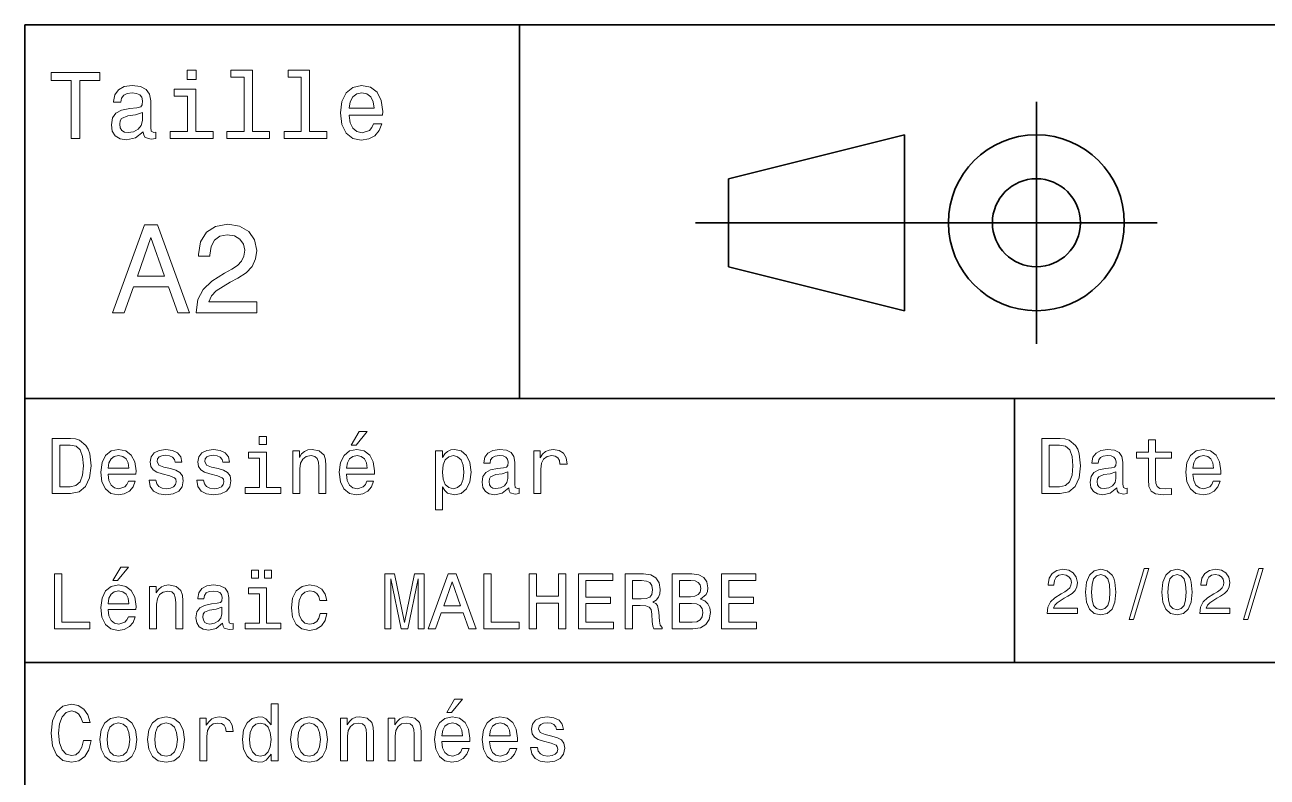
# Model space of a CAD drawing. Extents: x -858 to 594, y 0 to 420.
# Drawn here: x 394 to 450.5, y 35.8 to 70 of the extents above; entities that cross this region are included whole.
import ezdxf

# ---------------------------------------------------------------- set-up
doc = ezdxf.new("R2010")
doc.units = 0

msp = doc.modelspace()

# ---------------------------------------------------------------- linework, layer by layer
at = {"color": 7, "lineweight": 35}
for p, q in [((394, 10), (394, 70)), ((394, 70), (584, 70)), ((424.5, 61), (445.5, 61)), ((394, 53), (459, 53)), ((394, 41), (459, 41))]:
    msp.add_line(p, q, dxfattribs=at)
at = {"color": 7, "lineweight": 35, "ltscale": 0.425}
msp.add_line((416.5, 53), (416.5, 70), dxfattribs=at)
at = {"color": 7, "lineweight": 35, "ltscale": 0.275}
msp.add_line((440, 55.5), (440, 66.5), dxfattribs=at)
at = {"color": 7, "lineweight": 35, "ltscale": 0.206155}
for p, q in [((426, 63), (434, 65)), ((434, 57), (426, 59))]:
    msp.add_line(p, q, dxfattribs=at)
at = {"color": 7, "lineweight": 35, "ltscale": 0.2}
msp.add_line((434, 65), (434, 57), dxfattribs=at)
at = {"color": 7, "lineweight": 35, "ltscale": 0.1}
msp.add_line((426, 59), (426, 63), dxfattribs=at)
at = {"color": 7, "lineweight": 35, "ltscale": 0.3}
msp.add_line((439, 41), (439, 53), dxfattribs=at)
at = {"color": 7, "lineweight": 13}
for points in [[(396.102295, 64.837173), (396.5, 64.837173), (396.5, 67.47406), (397.407776, 67.47406), (397.407776, 67.837173), (395.190216, 67.837173), (395.190216, 67.47406), (396.102295, 67.47406)], [(401.786743, 67.940918), (401.384735, 67.940918), (401.384735, 67.508644), (401.786743, 67.508644)], [(403.969727, 67.621033), (403.969727, 65.157059), (403.187317, 65.157059), (403.187317, 64.837173), (405.128235, 64.837173), (405.128235, 65.157059), (404.350159, 65.157059), (404.350159, 67.940918), (403.373199, 67.940918), (403.373199, 67.621033)], [(406.572052, 67.621033), (406.572052, 65.157059), (405.789612, 65.157059), (405.789612, 64.837173), (407.73056, 64.837173), (407.73056, 65.157059), (406.952454, 65.157059), (406.952454, 67.940918), (405.975494, 67.940918), (405.975494, 67.621033)], [(399.387604, 65.139771), (399.387604, 65.126801), (399.40921, 64.979828), (399.47406, 64.876076), (399.746399, 64.793945), (399.958221, 64.828529), (399.958221, 65.122475), (399.867432, 65.109505), (399.746399, 65.165703), (399.724792, 65.338615), (399.724792, 66.540344), (399.672913, 66.84726), (399.521606, 67.0634), (399.257935, 67.193085), (398.886169, 67.240631), (398.523041, 67.188759), (398.255035, 67.041786), (398.086456, 66.812675), (398.030273, 66.510086), (398.030273, 66.484146), (398.371765, 66.484146), (398.402008, 66.665703), (398.497131, 66.795387), (398.65274, 66.873199), (398.873199, 66.903458), (399.085022, 66.881844), (399.236298, 66.817001), (399.327087, 66.704605), (399.357361, 66.548988), (399.340057, 66.367432), (399.270905, 66.276657), (399.097992, 66.233429), (398.773773, 66.198845), (398.402008, 66.121033), (398.138336, 65.982704), (397.982697, 65.766571), (397.93515, 65.446686), (397.978394, 65.161385), (398.112396, 64.949562), (398.328522, 64.815559), (398.626801, 64.768013), (399.028809, 64.858788)], [(408.750732, 65.887604), (410.272339, 65.887604), (410.276672, 66.064842), (410.207489, 66.561958), (410.017303, 66.933716), (409.714691, 67.158501), (409.312683, 67.240631), (408.919312, 67.154175), (408.61673, 66.912102), (408.42218, 66.51873), (408.353027, 66), (408.417877, 65.4683), (408.612396, 65.079247), (408.910675, 64.837173), (409.299713, 64.755043), (409.636902, 64.811234), (409.913544, 64.958214), (410.11673, 65.191643), (410.233429, 65.502876), (409.857361, 65.502876), (409.779541, 65.329971), (409.667145, 65.200287), (409.34726, 65.096542), (409.100861, 65.144089), (408.914978, 65.295387), (408.793945, 65.541786), (408.750732, 65.874634)], [(401.773773, 65.157059), (401.773773, 67.080688), (400.796844, 67.080688), (400.796844, 66.756485), (401.393372, 66.756485), (401.393372, 65.157059), (400.615265, 65.157059), (400.615265, 64.837173), (402.560516, 64.837173), (402.560516, 65.157059)], [(408.750732, 66.207489), (408.798279, 66.50576), (408.914978, 66.726219), (409.092224, 66.860229), (409.325653, 66.907776), (409.554749, 66.860229), (409.731995, 66.726219), (409.840057, 66.50576), (409.878967, 66.207489)], [(399.344391, 65.649857), (399.292511, 65.425072), (399.154175, 65.252159), (398.946686, 65.139771), (398.69165, 65.100861), (398.527374, 65.122475), (398.410675, 65.191643), (398.337189, 65.312675), (398.315552, 65.481262), (398.332855, 65.632561), (398.402008, 65.740631), (398.67868, 65.861671), (399.028809, 65.913544), (399.344391, 66.017288)], [(397.982697, 56.9049), (398.51297, 56.9049), (398.933716, 58.080692), (400.530273, 58.080692), (400.951019, 56.9049), (401.492798, 56.9049), (400.028809, 60.910664), (399.440918, 60.910664)], [(401.798279, 56.9049), (404.547546, 56.9049), (404.547546, 57.400578), (402.374634, 57.400578), (402.495667, 57.671471), (402.703156, 57.896255), (403.342926, 58.305477), (403.682983, 58.478386), (404.063416, 58.726227), (404.33429, 59.014408), (404.489899, 59.354465), (404.547546, 59.740635), (404.449554, 60.224785), (404.17868, 60.605186), (403.763702, 60.847263), (403.227661, 60.933716), (402.674347, 60.835735), (402.253601, 60.564842), (401.982697, 60.132565), (401.890503, 59.561958), (401.890503, 59.48127), (402.414978, 59.48127), (402.414978, 59.527378), (402.466858, 59.919308), (402.622467, 60.207493), (402.870331, 60.39193), (403.198853, 60.45533), (403.533142, 60.397694), (403.780975, 60.253601), (403.942352, 60.02882), (404, 59.746399), (403.959656, 59.48127), (403.850159, 59.256485), (403.66571, 59.06052), (403.412109, 58.887608), (403.072052, 58.703171), (402.507202, 58.345821), (402.109497, 57.96542), (401.873199, 57.504322), (401.798279, 56.922192)], [(399.118164, 58.570606), (399.734863, 60.334293), (400.351593, 58.570606)], [(408.84726, 50.88797), (409.059784, 50.88797), (409.560516, 51.500362), (409.207489, 51.500362)], [(396.080688, 51.190563), (395.248566, 51.190563), (395.248566, 48.690563), (396.080688, 48.690563), (396.473328, 48.769814), (396.765137, 49.011169), (396.945251, 49.40382), (397.010101, 49.940563), (396.952454, 50.488113), (396.880402, 50.70425), (396.779541, 50.877163), (396.487762, 51.111313), (396.296844, 51.168949)], [(396.055481, 50.891571), (396.329254, 50.837536), (396.516571, 50.671829), (396.628235, 50.376442), (396.664276, 49.940563), (396.624634, 49.519093), (396.51297, 49.223705), (396.322052, 49.047192), (396.055481, 48.989555), (395.583588, 48.989555), (395.583588, 50.891571)], [(404.992798, 51.27702), (404.657776, 51.27702), (404.657776, 50.916786), (404.992798, 50.916786)], [(441.080688, 51.190563), (440.248566, 51.190563), (440.248566, 48.690563), (441.080688, 48.690563), (441.473328, 48.769814), (441.765137, 49.011169), (441.945251, 49.40382), (442.010101, 49.940563), (441.952454, 50.488113), (441.880402, 50.70425), (441.779541, 50.877163), (441.487762, 51.111313), (441.296844, 51.168949)], [(441.055481, 50.891571), (441.329254, 50.837536), (441.516571, 50.671829), (441.628235, 50.376442), (441.664276, 49.940563), (441.624634, 49.519093), (441.51297, 49.223705), (441.322052, 49.047192), (441.055481, 48.989555), (440.583588, 48.989555), (440.583588, 50.891571)], [(445.100861, 50.289986), (445.100861, 49.320965), (445.122467, 49.007565), (445.223328, 48.791428), (445.425079, 48.665348), (445.767303, 48.62212), (446.141937, 48.640129), (446.141937, 48.913906), (445.868164, 48.892292), (445.619598, 48.921112), (445.486298, 49.011169), (445.42868, 49.162464), (445.417877, 49.375), (445.417877, 50.289986), (446.141937, 50.289986), (446.141937, 50.560158), (445.417877, 50.560158), (445.417877, 51.125721), (445.100861, 51.125721), (445.100861, 50.560158), (444.553314, 50.560158), (444.553314, 50.289986)], [(397.784576, 49.565922), (399.052582, 49.565922), (399.056183, 49.713619), (398.998566, 50.127884), (398.840057, 50.437683), (398.587891, 50.625), (398.252869, 50.693443), (397.925079, 50.621399), (397.672913, 50.41967), (397.510803, 50.091862), (397.453156, 49.659584), (397.507202, 49.216499), (397.669312, 48.892292), (397.917877, 48.690563), (398.242065, 48.62212), (398.523041, 48.668949), (398.753601, 48.791428), (398.922913, 48.98595), (399.020172, 49.245319), (398.706787, 49.245319), (398.641937, 49.101227), (398.548279, 48.993156), (398.281708, 48.9067), (398.076355, 48.946327), (397.921478, 49.072407), (397.820618, 49.27774), (397.784576, 49.555115)], [(397.784576, 49.832493), (397.824219, 50.081055), (397.921478, 50.264771), (398.069153, 50.376442), (398.263702, 50.416069), (398.45462, 50.376442), (398.602295, 50.264771), (398.692352, 50.081055), (398.724792, 49.832493)], [(400.623199, 49.818085), (400.317017, 49.890129), (400.090057, 49.972984), (400.014404, 50.142292), (400.036011, 50.261169), (400.111664, 50.347622), (400.234161, 50.401657), (400.410675, 50.423271), (400.579956, 50.401657), (400.713257, 50.336815), (400.799713, 50.239555), (400.835724, 50.109871), (401.145538, 50.109871), (401.145538, 50.117077), (401.091492, 50.351227), (400.943817, 50.534943), (400.713257, 50.650219), (400.410675, 50.693443), (400.104462, 50.650219), (399.881134, 50.531342), (399.740631, 50.354828), (399.697418, 50.131485), (399.729828, 49.915348), (399.830688, 49.76405), (399.996399, 49.655983), (400.237762, 49.580334), (400.59079, 49.493877), (400.806915, 49.40382), (400.864563, 49.331772), (400.886169, 49.223705), (400.85376, 49.09042), (400.767303, 48.989555), (400.626801, 48.924713), (400.439484, 48.903099), (400.241364, 48.924713), (400.09726, 49.000362), (400, 49.122841), (399.960388, 49.292149), (399.654175, 49.292149), (399.70462, 49.003963), (399.852295, 48.795029), (400.086456, 48.668949), (400.410675, 48.62212), (400.749268, 48.668949), (400.997833, 48.795029), (401.149139, 48.996758), (401.203156, 49.259727), (401.163544, 49.486671), (401.05188, 49.641571), (400.868164, 49.742435)], [(402.791779, 49.818085), (402.485596, 49.890129), (402.258636, 49.972984), (402.182983, 50.142292), (402.20462, 50.261169), (402.280273, 50.347622), (402.40274, 50.401657), (402.579254, 50.423271), (402.748566, 50.401657), (402.881836, 50.336815), (402.968292, 50.239555), (403.004333, 50.109871), (403.314117, 50.109871), (403.314117, 50.117077), (403.260101, 50.351227), (403.112396, 50.534943), (402.881836, 50.650219), (402.579254, 50.693443), (402.273041, 50.650219), (402.049713, 50.531342), (401.90921, 50.354828), (401.865997, 50.131485), (401.898407, 49.915348), (401.999268, 49.76405), (402.164978, 49.655983), (402.406342, 49.580334), (402.759369, 49.493877), (402.975494, 49.40382), (403.033142, 49.331772), (403.054749, 49.223705), (403.022339, 49.09042), (402.935883, 48.989555), (402.79538, 48.924713), (402.608063, 48.903099), (402.409943, 48.924713), (402.265839, 49.000362), (402.168579, 49.122841), (402.128967, 49.292149), (401.822754, 49.292149), (401.873199, 49.003963), (402.020905, 48.795029), (402.255035, 48.668949), (402.579254, 48.62212), (402.917877, 48.668949), (403.166412, 48.795029), (403.317719, 48.996758), (403.371765, 49.259727), (403.332123, 49.486671), (403.220459, 49.641571), (403.036743, 49.742435)], [(404.981995, 48.957134), (404.981995, 50.560158), (404.167877, 50.560158), (404.167877, 50.289986), (404.664978, 50.289986), (404.664978, 48.957134), (404.016571, 48.957134), (404.016571, 48.690563), (405.637604, 48.690563), (405.637604, 48.957134)], [(406.181549, 48.690563), (406.498566, 48.690563), (406.498566, 49.807278), (406.530975, 50.063042), (406.635437, 50.250362), (406.797546, 50.365635), (407.013702, 50.408863), (407.186584, 50.372841), (407.294678, 50.275578), (407.348694, 50.113472), (407.366699, 49.897335), (407.366699, 48.690563), (407.683716, 48.690563), (407.683716, 49.962177), (407.669312, 50.217941), (407.604462, 50.430477), (407.391937, 50.625), (407.060516, 50.693443), (406.876801, 50.668228), (406.721893, 50.599785), (406.588623, 50.484512), (406.484161, 50.329613), (406.484161, 50.625), (406.181549, 50.625)], [(408.627533, 49.565922), (409.895538, 49.565922), (409.899139, 49.713619), (409.841492, 50.127884), (409.682983, 50.437683), (409.430847, 50.625), (409.095825, 50.693443), (408.768005, 50.621399), (408.515839, 50.41967), (408.35376, 50.091862), (408.296112, 49.659584), (408.350159, 49.216499), (408.512238, 48.892292), (408.760803, 48.690563), (409.085022, 48.62212), (409.365997, 48.668949), (409.596527, 48.791428), (409.765839, 48.98595), (409.863098, 49.245319), (409.549713, 49.245319), (409.484863, 49.101227), (409.391205, 48.993156), (409.124634, 48.9067), (408.919312, 48.946327), (408.764404, 49.072407), (408.663544, 49.27774), (408.627533, 49.555115)], [(408.627533, 49.832493), (408.667145, 50.081055), (408.764404, 50.264771), (408.912109, 50.376442), (409.106628, 50.416069), (409.297546, 50.376442), (409.445251, 50.264771), (409.535309, 50.081055), (409.567719, 49.832493)], [(412.986298, 50.326012), (412.986298, 50.625), (412.669312, 50.625), (412.669312, 47.941284), (412.986298, 47.941284), (412.986298, 48.98595), (413.097992, 48.816643), (413.22406, 48.704971), (413.541077, 48.62212), (413.843658, 48.690563), (414.081421, 48.895893), (414.236298, 49.2201), (414.293945, 49.659584), (414.236298, 50.095463), (414.081421, 50.41967), (413.843658, 50.621399), (413.541077, 50.693443), (413.368164, 50.671829), (413.220459, 50.603386), (413.094391, 50.488113)], [(413.48703, 48.9067), (413.274506, 48.953533), (413.119598, 49.097622), (413.022339, 49.331772), (412.989929, 49.659584), (413.022339, 49.983791), (413.119598, 50.217941), (413.274506, 50.358429), (413.48703, 50.408863), (413.681549, 50.358429), (413.836456, 50.21434), (413.933716, 49.98019), (413.969727, 49.659584), (413.933716, 49.335377), (413.836456, 49.097622), (413.681549, 48.953533)], [(416.005035, 48.942726), (416.005035, 48.931919), (416.023071, 48.809441), (416.077087, 48.722984), (416.304047, 48.654541), (416.48056, 48.683357), (416.48056, 48.928314), (416.404907, 48.917507), (416.304047, 48.96434), (416.286011, 49.108429), (416.286011, 50.109871), (416.242798, 50.365635), (416.11673, 50.54575), (415.896973, 50.65382), (415.587189, 50.693443), (415.284576, 50.650219), (415.061249, 50.52774), (414.920746, 50.336815), (414.873932, 50.084656), (414.873932, 50.063042), (415.158508, 50.063042), (415.183716, 50.21434), (415.26297, 50.322407), (415.392639, 50.387249), (415.576355, 50.412464), (415.752869, 50.394455), (415.878967, 50.34042), (415.95462, 50.246758), (415.979828, 50.117077), (415.965424, 49.965778), (415.907776, 49.890129), (415.763702, 49.854107), (415.49353, 49.825291), (415.183716, 49.760448), (414.963989, 49.645176), (414.83429, 49.465057), (414.794678, 49.19849), (414.830688, 48.960735), (414.942352, 48.784222), (415.122467, 48.67255), (415.371033, 48.632927), (415.706055, 48.708576)], [(417.143372, 48.690563), (417.460388, 48.690563), (417.460388, 49.796471), (417.492798, 50.063042), (417.590057, 50.253963), (417.748566, 50.369236), (417.96109, 50.408863), (418.119598, 50.383648), (418.238464, 50.3116), (418.310516, 50.189121), (418.335724, 50.023415), (418.656342, 50.023415), (418.613098, 50.315205), (418.494232, 50.524136), (418.296112, 50.650219), (418.02594, 50.693443), (417.842224, 50.664627), (417.683716, 50.592579), (417.543243, 50.4701), (417.431549, 50.304398), (417.431549, 50.625), (417.143372, 50.625)], [(443.656342, 48.942726), (443.656342, 48.931919), (443.674347, 48.809441), (443.728394, 48.722984), (443.955322, 48.654541), (444.131836, 48.683357), (444.131836, 48.928314), (444.056183, 48.917507), (443.955322, 48.96434), (443.937317, 49.108429), (443.937317, 50.109871), (443.894104, 50.365635), (443.768005, 50.54575), (443.548279, 50.65382), (443.238464, 50.693443), (442.935883, 50.650219), (442.712524, 50.52774), (442.572052, 50.336815), (442.525208, 50.084656), (442.525208, 50.063042), (442.809784, 50.063042), (442.835022, 50.21434), (442.914276, 50.322407), (443.043945, 50.387249), (443.227661, 50.412464), (443.404175, 50.394455), (443.530273, 50.34042), (443.605896, 50.246758), (443.631134, 50.117077), (443.61673, 49.965778), (443.559082, 49.890129), (443.414978, 49.854107), (443.144806, 49.825291), (442.835022, 49.760448), (442.615265, 49.645176), (442.485596, 49.465057), (442.445953, 49.19849), (442.481995, 48.960735), (442.593658, 48.784222), (442.773773, 48.67255), (443.022339, 48.632927), (443.357361, 48.708576)], [(447.121765, 49.565922), (448.389771, 49.565922), (448.393372, 49.713619), (448.335724, 50.127884), (448.177246, 50.437683), (447.925079, 50.625), (447.590057, 50.693443), (447.262238, 50.621399), (447.010101, 50.41967), (446.847992, 50.091862), (446.790344, 49.659584), (446.844391, 49.216499), (447.00647, 48.892292), (447.255035, 48.690563), (447.579254, 48.62212), (447.860229, 48.668949), (448.09079, 48.791428), (448.260101, 48.98595), (448.357361, 49.245319), (448.043945, 49.245319), (447.979095, 49.101227), (447.885437, 48.993156), (447.618866, 48.9067), (447.413544, 48.946327), (447.258636, 49.072407), (447.157776, 49.27774), (447.121765, 49.555115)], [(447.121765, 49.832493), (447.161377, 50.081055), (447.258636, 50.264771), (447.406342, 50.376442), (447.600861, 50.416069), (447.791779, 50.376442), (447.939484, 50.264771), (448.029541, 50.081055), (448.061951, 49.832493)], [(415.969025, 49.367798), (415.925781, 49.180477), (415.810516, 49.036385), (415.637604, 48.942726), (415.425079, 48.910305), (415.288177, 48.928314), (415.190918, 48.98595), (415.1297, 49.086815), (415.111664, 49.227306), (415.126068, 49.353386), (415.183716, 49.443443), (415.414276, 49.544312), (415.706055, 49.587536), (415.969025, 49.673992)], [(443.620331, 49.367798), (443.577087, 49.180477), (443.461823, 49.036385), (443.28891, 48.942726), (443.076355, 48.910305), (442.939484, 48.928314), (442.842224, 48.98595), (442.780975, 49.086815), (442.76297, 49.227306), (442.777374, 49.353386), (442.835022, 49.443443), (443.065552, 49.544312), (443.357361, 49.587536), (443.620331, 49.673992)], [(398.004333, 44.728386), (398.216858, 44.728386), (398.71759, 45.340778), (398.364563, 45.340778)], [(404.311951, 44.82925), (404.632568, 44.82925), (404.632568, 45.200287), (404.311951, 45.200287)], [(404.891937, 44.82925), (405.212524, 44.82925), (405.212524, 45.200287), (404.891937, 45.200287)], [(440.489929, 43.224785), (441.864563, 43.224785), (441.864563, 43.472622), (440.778107, 43.472622), (440.838623, 43.60807), (440.942383, 43.720463), (441.262238, 43.925072), (441.432281, 44.011528), (441.622498, 44.135448), (441.757935, 44.279541), (441.835754, 44.44957), (441.864563, 44.642651), (441.815552, 44.884727), (441.680115, 45.074928), (441.472626, 45.195965), (441.20462, 45.239193), (440.927948, 45.190201), (440.71759, 45.054756), (440.582123, 44.838619), (440.536041, 44.553314), (440.536041, 44.51297), (440.798279, 44.51297), (440.798279, 44.536022), (440.824219, 44.731991), (440.902008, 44.876083), (441.02594, 44.9683), (441.190216, 45), (441.357361, 44.971184), (441.481262, 44.899136), (441.561951, 44.786743), (441.59079, 44.645535), (441.570618, 44.51297), (441.515869, 44.400578), (441.423645, 44.302593), (441.296844, 44.216141), (441.126801, 44.12392), (440.844391, 43.945248), (440.645538, 43.755043), (440.527374, 43.524498), (440.489929, 43.233429)], [(442.233429, 44.201729), (442.276672, 43.749279), (442.412109, 43.426514), (442.628235, 43.230549), (442.927948, 43.167149), (443.224792, 43.230549), (443.440918, 43.426514), (443.573486, 43.749279), (443.619598, 44.201729), (443.573486, 44.651299), (443.518738, 44.829971), (443.440918, 44.976948), (443.224792, 45.172913), (442.927948, 45.239193), (442.628235, 45.172913), (442.412109, 44.974064), (442.276672, 44.651299)], [(444.213257, 42.956772), (444.412109, 42.956772), (445.109528, 45.279541), (444.907776, 45.279541)], [(445.703186, 44.201729), (445.746399, 43.749279), (445.881836, 43.426514), (446.097992, 43.230549), (446.397705, 43.167149), (446.694519, 43.230549), (446.910675, 43.426514), (447.043243, 43.749279), (447.089355, 44.201729), (447.043243, 44.651299), (446.988464, 44.829971), (446.910675, 44.976948), (446.694519, 45.172913), (446.397705, 45.239193), (446.097992, 45.172913), (445.881836, 44.974064), (445.746399, 44.651299)], [(447.429413, 43.224785), (448.804047, 43.224785), (448.804047, 43.472622), (447.71759, 43.472622), (447.778107, 43.60807), (447.881836, 43.720463), (448.201721, 43.925072), (448.371765, 44.011528), (448.561951, 44.135448), (448.697418, 44.279541), (448.775208, 44.44957), (448.804047, 44.642651), (448.755035, 44.884727), (448.619598, 45.074928), (448.412109, 45.195965), (448.144104, 45.239193), (447.867432, 45.190201), (447.657074, 45.054756), (447.521606, 44.838619), (447.475494, 44.553314), (447.475494, 44.51297), (447.737762, 44.51297), (447.737762, 44.536022), (447.763702, 44.731991), (447.841492, 44.876083), (447.965424, 44.9683), (448.1297, 45), (448.296844, 44.971184), (448.420746, 44.899136), (448.501434, 44.786743), (448.530273, 44.645535), (448.510101, 44.51297), (448.455322, 44.400578), (448.363129, 44.302593), (448.236328, 44.216141), (448.066284, 44.12392), (447.783875, 43.945248), (447.585022, 43.755043), (447.466858, 43.524498), (447.429413, 43.233429)], [(449.417877, 42.956772), (449.61673, 42.956772), (450.314117, 45.279541), (450.112396, 45.279541)], [(395.353027, 42.530979), (396.959656, 42.530979), (396.959656, 42.833572), (395.684448, 42.833572), (395.684448, 45.030979), (395.353027, 45.030979)], [(410.363831, 42.530979), (410.641205, 42.530979), (410.641205, 44.80043), (411.109497, 42.530979), (411.419312, 42.530979), (411.884003, 44.80043), (411.884003, 42.530979), (412.164978, 42.530979), (412.164978, 45.030979), (411.725494, 45.030979), (411.264404, 42.826366), (410.806915, 45.030979), (410.363831, 45.030979)], [(412.337891, 42.530979), (412.669312, 42.530979), (412.932281, 43.26585), (413.930115, 43.26585), (414.193085, 42.530979), (414.531708, 42.530979), (413.616699, 45.03458), (413.249268, 45.03458)], [(413.047546, 43.572044), (413.432983, 44.674351), (413.818451, 43.572044)], [(414.870331, 42.530979), (416.476959, 42.530979), (416.476959, 42.833572), (415.201721, 42.833572), (415.201721, 45.030979), (414.870331, 45.030979)], [(416.934448, 42.530979), (417.26947, 42.530979), (417.26947, 43.70533), (418.270905, 43.70533), (418.270905, 42.530979), (418.602295, 42.530979), (418.602295, 45.030979), (418.270905, 45.030979), (418.270905, 44.011528), (417.26947, 44.011528), (417.26947, 45.030979), (416.934448, 45.030979)], [(419.182281, 42.530979), (420.767303, 42.530979), (420.767303, 42.833572), (419.513702, 42.833572), (419.513702, 43.680115), (420.630402, 43.680115), (420.630402, 43.979107), (419.513702, 43.979107), (419.513702, 44.728386), (420.738464, 44.728386), (420.738464, 45.030979), (419.182281, 45.030979)], [(421.304047, 42.530979), (421.639038, 42.530979), (421.639038, 43.586456), (421.981262, 43.586456), (422.233429, 43.575649), (422.391937, 43.525215), (422.478394, 43.406338), (422.514404, 43.193802), (422.53241, 42.869595), (422.554047, 42.657059), (422.59726, 42.530979), (422.975494, 42.530979), (422.975494, 42.599422), (422.892639, 42.700287), (422.863831, 42.887608), (422.838623, 43.291065), (422.777374, 43.590057), (422.694519, 43.683716), (422.56485, 43.752159), (422.708923, 43.842216), (422.809814, 43.9683), (422.874634, 44.126801), (422.896271, 44.317722), (422.845825, 44.620316), (422.701721, 44.84726), (422.463989, 44.98415), (422.139771, 45.030979), (421.304047, 45.030979)], [(422.046112, 44.724785), (422.265869, 44.703171), (422.420746, 44.634727), (422.518005, 44.508644), (422.550446, 44.310516), (422.514404, 44.101585), (422.417145, 43.975502), (422.251434, 43.910664), (422.024506, 43.892651), (421.639038, 43.892651), (421.639038, 44.724785)], [(424.726227, 43.881844), (424.978394, 44.090778), (425.043243, 44.231266), (425.06485, 44.404179), (425.018005, 44.674351), (424.877533, 44.868874), (424.650574, 44.987751), (424.333588, 45.030979), (423.443817, 45.030979), (423.443817, 42.530979), (424.384003, 42.530979), (424.719025, 42.581413), (424.96759, 42.729107), (425.122498, 42.963257), (425.176514, 43.280258), (425.144104, 43.492794), (425.057648, 43.669308), (424.917145, 43.798992)], [(424.265137, 43.993515), (423.775208, 43.993515), (423.775208, 44.731987), (424.293945, 44.731987), (424.488464, 44.710373), (424.625366, 44.645531), (424.708221, 44.533859), (424.73703, 44.368156), (424.70462, 44.20245), (424.618164, 44.087173), (424.470459, 44.015129)], [(425.688049, 42.530979), (427.273071, 42.530979), (427.273071, 42.833572), (426.01947, 42.833572), (426.01947, 43.680115), (427.136169, 43.680115), (427.136169, 43.979107), (426.01947, 43.979107), (426.01947, 44.728386), (427.244232, 44.728386), (427.244232, 45.030979), (425.688049, 45.030979)], [(442.510101, 44.201729), (442.533142, 44.550434), (442.605194, 44.801155), (442.734863, 44.948128), (442.927948, 45), (443.118164, 44.948128), (443.247833, 44.801155), (443.319885, 44.550434), (443.342957, 44.201729), (443.319885, 43.850143), (443.247833, 43.599426), (443.118164, 43.45245), (442.927948, 43.403458), (442.734863, 43.45245), (442.605194, 43.599426), (442.533142, 43.850143)], [(445.979828, 44.201729), (446.002899, 44.550434), (446.074921, 44.801155), (446.20462, 44.948128), (446.397705, 45), (446.587891, 44.948128), (446.71759, 44.801155), (446.789642, 44.550434), (446.812683, 44.201729), (446.789642, 43.850143), (446.71759, 43.599426), (446.587891, 43.45245), (446.397705, 43.403458), (446.20462, 43.45245), (446.074921, 43.599426), (446.002899, 43.850143)], [(397.784576, 43.406338), (399.052582, 43.406338), (399.056183, 43.554035), (398.998566, 43.9683), (398.840057, 44.278099), (398.587891, 44.465416), (398.252869, 44.533859), (397.925079, 44.461815), (397.672913, 44.260086), (397.510803, 43.932278), (397.453156, 43.5), (397.507202, 43.056915), (397.669312, 42.732708), (397.917877, 42.530979), (398.242065, 42.462536), (398.523041, 42.509365), (398.753601, 42.631844), (398.922913, 42.826366), (399.020172, 43.085735), (398.706787, 43.085735), (398.641937, 42.941643), (398.548279, 42.833572), (398.281708, 42.747116), (398.076355, 42.786743), (397.921478, 42.912823), (397.820618, 43.118156), (397.784576, 43.395531)], [(397.784576, 43.672909), (397.824219, 43.921471), (397.921478, 44.105186), (398.069153, 44.216858), (398.263702, 44.256485), (398.45462, 44.216858), (398.602295, 44.105186), (398.692352, 43.921471), (398.724792, 43.672909)], [(399.675781, 42.530979), (399.992798, 42.530979), (399.992798, 43.647694), (400.025208, 43.903458), (400.129669, 44.090778), (400.291779, 44.206051), (400.507935, 44.249279), (400.680847, 44.213257), (400.78891, 44.115993), (400.842926, 43.953888), (400.860962, 43.737751), (400.860962, 42.530979), (401.177948, 42.530979), (401.177948, 43.802593), (401.163544, 44.058357), (401.098694, 44.270893), (400.886169, 44.465416), (400.554749, 44.533859), (400.371033, 44.508644), (400.216125, 44.440201), (400.082855, 44.324928), (399.978394, 44.170029), (399.978394, 44.465416), (399.675781, 44.465416)], [(402.99353, 42.783142), (402.99353, 42.772335), (403.011536, 42.649857), (403.065552, 42.5634), (403.292511, 42.494957), (403.469025, 42.523773), (403.469025, 42.76873), (403.393372, 42.757923), (403.292511, 42.804756), (403.274506, 42.948845), (403.274506, 43.950287), (403.231262, 44.206051), (403.105194, 44.386166), (402.885437, 44.494236), (402.575653, 44.533859), (402.273041, 44.490635), (402.049713, 44.368156), (401.90921, 44.177231), (401.862396, 43.925072), (401.862396, 43.903458), (402.146973, 43.903458), (402.17218, 44.054756), (402.251434, 44.162823), (402.381134, 44.227665), (402.56485, 44.25288), (402.741364, 44.234871), (402.867432, 44.180836), (402.943085, 44.087173), (402.968292, 43.957493), (402.953888, 43.806194), (402.89624, 43.730545), (402.752167, 43.694523), (402.481995, 43.665707), (402.17218, 43.600864), (401.952454, 43.485592), (401.822754, 43.305473), (401.783142, 43.038906), (401.819153, 42.801151), (401.930847, 42.624638), (402.110962, 42.512966), (402.359497, 42.473343), (402.694519, 42.548992)], [(404.981995, 42.79755), (404.981995, 44.400574), (404.167877, 44.400574), (404.167877, 44.130402), (404.664978, 44.130402), (404.664978, 42.79755), (404.016571, 42.79755), (404.016571, 42.530979), (405.637604, 42.530979), (405.637604, 42.79755)], [(407.413544, 43.824207), (407.726959, 43.824207), (407.662109, 44.112392), (407.507202, 44.339336), (407.265839, 44.479828), (406.952454, 44.533859), (406.606628, 44.461815), (406.343658, 44.260086), (406.177948, 43.932278), (406.120331, 43.492794), (406.174347, 43.056915), (406.336456, 42.732708), (406.592224, 42.530979), (406.94165, 42.462536), (407.251434, 42.516571), (407.492798, 42.667866), (407.658508, 42.905621), (407.73056, 43.222622), (407.427948, 43.222622), (407.373932, 43.020893), (407.273041, 42.869595), (407.128967, 42.775936), (406.952454, 42.747116), (406.732697, 42.793949), (406.574219, 42.938038), (406.476959, 43.172188), (406.444519, 43.503601), (406.476959, 43.827808), (406.57782, 44.061958), (406.739899, 44.206051), (406.952454, 44.256485), (407.139771, 44.224064), (407.280273, 44.141209), (407.373932, 44.004322)], [(402.957489, 43.208214), (402.914276, 43.020893), (402.798981, 42.876801), (402.626068, 42.783142), (402.413544, 42.750721), (402.276672, 42.76873), (402.179382, 42.826366), (402.118164, 42.927231), (402.100159, 43.067722), (402.114563, 43.193802), (402.17218, 43.283859), (402.40274, 43.384727), (402.694519, 43.427952), (402.957489, 43.514408)], [(424.344391, 42.829971), (423.775208, 42.829971), (423.775208, 43.690922), (424.311951, 43.690922), (424.53891, 43.665707), (424.701019, 43.590057), (424.798279, 43.460373), (424.830688, 43.273052), (424.798279, 43.074928), (424.708221, 42.938038), (424.556915, 42.855186)], [(396.667877, 37.460373), (396.595825, 37.15778), (396.476959, 36.941643), (396.311249, 36.808357), (396.11673, 36.765129), (395.882568, 36.829971), (395.698853, 37.024494), (395.576355, 37.341499), (395.536743, 37.780979), (395.576355, 38.216858), (395.695251, 38.537464), (395.878967, 38.731987), (396.11673, 38.80043), (396.289612, 38.764408), (396.437317, 38.663544), (396.552582, 38.501442), (396.631836, 38.278099), (396.97406, 38.278099), (396.865997, 38.620316), (396.67868, 38.879681), (396.422913, 39.041786), (396.11673, 39.099422), (395.734863, 39.009365), (395.443085, 38.757202), (395.255768, 38.342937), (395.190918, 37.780979), (395.255768, 37.219021), (395.443085, 36.804756), (395.734863, 36.548992), (396.11673, 36.462536), (396.451721, 36.530979), (396.721893, 36.721901), (396.912811, 37.035301), (397.013702, 37.460373)], [(405.201721, 36.829971), (405.201721, 36.530979), (405.518738, 36.530979), (405.518738, 39.117435), (405.205322, 39.117435), (405.205322, 38.170029), (404.963989, 38.443802), (404.816284, 38.508644), (404.646973, 38.533859), (404.34079, 38.461815), (404.103027, 38.260086), (403.94812, 37.935879), (403.894104, 37.5), (403.94812, 37.064121), (404.103027, 36.736309), (404.34079, 36.530979), (404.646973, 36.462536), (404.816284, 36.487751), (404.96759, 36.552593)], [(413.184448, 38.728386), (413.396973, 38.728386), (413.897705, 39.340778), (413.544678, 39.340778)], [(397.413544, 37.496399), (397.471191, 37.056915), (397.636902, 36.732708), (397.899841, 36.530979), (398.252869, 36.462536), (398.602295, 36.530979), (398.865265, 36.729107), (399.030975, 37.053314), (399.092224, 37.496399), (399.030975, 37.935879), (398.865265, 38.263687), (398.602295, 38.461815), (398.252869, 38.533859), (397.899841, 38.461815), (397.636902, 38.260086), (397.471191, 37.935879)], [(399.582123, 37.496399), (399.639771, 37.056915), (399.805481, 36.732708), (400.068451, 36.530979), (400.421478, 36.462536), (400.770905, 36.530979), (401.033875, 36.729107), (401.199554, 37.053314), (401.260803, 37.496399), (401.199554, 37.935879), (401.033875, 38.263687), (400.770905, 38.461815), (400.421478, 38.533859), (400.068451, 38.461815), (399.805481, 38.260086), (399.639771, 37.935879)], [(401.963257, 36.530979), (402.280273, 36.530979), (402.280273, 37.636887), (402.312683, 37.903458), (402.409943, 38.094379), (402.568451, 38.209652), (402.780975, 38.249279), (402.939484, 38.224064), (403.05835, 38.152016), (403.130402, 38.029537), (403.155609, 37.863831), (403.476227, 37.863831), (403.432983, 38.155621), (403.314117, 38.364552), (403.115997, 38.490635), (402.845825, 38.533859), (402.662109, 38.505043), (402.503601, 38.432995), (402.363098, 38.310516), (402.251434, 38.144814), (402.251434, 38.465416), (401.963257, 38.465416)], [(406.087891, 37.496399), (406.145538, 37.056915), (406.311249, 36.732708), (406.574219, 36.530979), (406.927246, 36.462536), (407.276672, 36.530979), (407.539612, 36.729107), (407.705322, 37.053314), (407.766571, 37.496399), (407.705322, 37.935879), (407.539612, 38.263687), (407.276672, 38.461815), (406.927246, 38.533859), (406.574219, 38.461815), (406.311249, 38.260086), (406.145538, 37.935879)], [(408.350159, 36.530979), (408.667145, 36.530979), (408.667145, 37.647694), (408.699554, 37.903458), (408.804047, 38.090778), (408.966125, 38.206051), (409.182281, 38.249279), (409.355194, 38.213257), (409.463257, 38.115993), (409.517303, 37.953888), (409.535309, 37.737751), (409.535309, 36.530979), (409.852295, 36.530979), (409.852295, 37.802593), (409.837891, 38.058357), (409.773041, 38.270893), (409.560516, 38.465416), (409.229095, 38.533859), (409.04538, 38.508644), (408.890503, 38.440201), (408.757202, 38.324928), (408.65274, 38.170029), (408.65274, 38.465416), (408.350159, 38.465416)], [(410.518738, 36.530979), (410.835724, 36.530979), (410.835724, 37.647694), (410.868164, 37.903458), (410.972626, 38.090778), (411.134735, 38.206051), (411.350861, 38.249279), (411.523773, 38.213257), (411.631836, 38.115993), (411.685883, 37.953888), (411.703888, 37.737751), (411.703888, 36.530979), (412.020905, 36.530979), (412.020905, 37.802593), (412.00647, 38.058357), (411.94165, 38.270893), (411.729095, 38.465416), (411.397705, 38.533859), (411.213989, 38.508644), (411.059082, 38.440201), (410.925781, 38.324928), (410.82132, 38.170029), (410.82132, 38.465416), (410.518738, 38.465416)], [(412.964691, 37.406338), (414.232697, 37.406338), (414.236298, 37.554035), (414.17868, 37.9683), (414.020172, 38.278099), (413.768005, 38.465416), (413.432983, 38.533859), (413.105194, 38.461815), (412.853027, 38.260086), (412.690918, 37.932278), (412.633301, 37.5), (412.687317, 37.056915), (412.849426, 36.732708), (413.097992, 36.530979), (413.42218, 36.462536), (413.703186, 36.509365), (413.933716, 36.631844), (414.103027, 36.826366), (414.200287, 37.085735), (413.886902, 37.085735), (413.822052, 36.941643), (413.728394, 36.833572), (413.461823, 36.747116), (413.25647, 36.786743), (413.101593, 36.912823), (413.000732, 37.118156), (412.964691, 37.395531)], [(415.133301, 37.406338), (416.401306, 37.406338), (416.404907, 37.554035), (416.34726, 37.9683), (416.188751, 38.278099), (415.936584, 38.465416), (415.601593, 38.533859), (415.273773, 38.461815), (415.021606, 38.260086), (414.859497, 37.932278), (414.80188, 37.5), (414.855896, 37.056915), (415.018005, 36.732708), (415.266571, 36.530979), (415.59079, 36.462536), (415.871765, 36.509365), (416.102295, 36.631844), (416.271606, 36.826366), (416.368866, 37.085735), (416.055481, 37.085735), (415.990631, 36.941643), (415.896973, 36.833572), (415.630402, 36.747116), (415.425079, 36.786743), (415.270172, 36.912823), (415.169312, 37.118156), (415.133301, 37.395531)], [(417.971893, 37.658501), (417.66571, 37.730545), (417.438751, 37.8134), (417.363098, 37.982708), (417.384735, 38.101585), (417.460388, 38.188038), (417.582855, 38.242073), (417.759369, 38.263687), (417.92868, 38.242073), (418.061951, 38.177231), (418.148407, 38.079971), (418.184448, 37.950287), (418.494232, 37.950287), (418.494232, 37.957493), (418.440216, 38.191643), (418.292511, 38.375359), (418.061951, 38.490635), (417.759369, 38.533859), (417.453186, 38.490635), (417.229828, 38.371758), (417.089325, 38.195244), (417.046112, 37.971901), (417.078522, 37.755764), (417.179382, 37.604465), (417.345093, 37.496399), (417.586456, 37.42075), (417.939484, 37.334293), (418.155609, 37.244236), (418.213257, 37.172188), (418.234863, 37.064121), (418.202454, 36.930836), (418.115997, 36.829971), (417.975494, 36.765129), (417.788177, 36.743515), (417.590057, 36.765129), (417.445953, 36.840778), (417.348694, 36.963257), (417.309082, 37.132565), (417.002869, 37.132565), (417.053314, 36.844379), (417.201019, 36.635445), (417.43515, 36.509365), (417.759369, 36.462536), (418.097992, 36.509365), (418.346558, 36.635445), (418.497833, 36.837173), (418.55188, 37.100143), (418.512238, 37.327087), (418.400574, 37.481987), (418.216858, 37.582851)], [(397.737762, 37.5), (397.770172, 37.824207), (397.871033, 38.058357), (398.033142, 38.20245), (398.252869, 38.25288), (398.469025, 38.20245), (398.631134, 38.061958), (398.731995, 37.824207), (398.768005, 37.5), (398.731995, 37.172188), (398.631134, 36.934437), (398.469025, 36.790344), (398.252869, 36.743515), (398.033142, 36.790344), (397.871033, 36.934437), (397.770172, 37.172188)], [(399.906342, 37.5), (399.938751, 37.824207), (400.039612, 38.058357), (400.201721, 38.20245), (400.421478, 38.25288), (400.637604, 38.20245), (400.799713, 38.061958), (400.900574, 37.824207), (400.936584, 37.5), (400.900574, 37.172188), (400.799713, 36.934437), (400.637604, 36.790344), (400.421478, 36.743515), (400.201721, 36.790344), (400.039612, 36.934437), (399.938751, 37.172188)], [(404.701019, 38.249279), (404.909943, 38.198845), (405.068451, 38.058357), (405.162109, 37.824207), (405.19812, 37.5), (405.162109, 37.172188), (405.068451, 36.938038), (404.909943, 36.793949), (404.701019, 36.747116), (404.502869, 36.793949), (404.351593, 36.938038), (404.250732, 37.175793), (404.218292, 37.5), (404.250732, 37.820606), (404.351593, 38.054756), (404.502869, 38.198845)], [(406.412109, 37.5), (406.444519, 37.824207), (406.54538, 38.058357), (406.707489, 38.20245), (406.927246, 38.25288), (407.143372, 38.20245), (407.305481, 38.061958), (407.406342, 37.824207), (407.442352, 37.5), (407.406342, 37.172188), (407.305481, 36.934437), (407.143372, 36.790344), (406.927246, 36.743515), (406.707489, 36.790344), (406.54538, 36.934437), (406.444519, 37.172188)], [(412.964691, 37.672909), (413.004333, 37.921471), (413.101593, 38.105186), (413.249268, 38.216858), (413.443817, 38.256485), (413.634735, 38.216858), (413.78241, 38.105186), (413.872467, 37.921471), (413.904907, 37.672909)], [(415.133301, 37.672909), (415.172913, 37.921471), (415.270172, 38.105186), (415.417877, 38.216858), (415.612396, 38.256485), (415.803314, 38.216858), (415.951019, 38.105186), (416.041077, 37.921471), (416.073486, 37.672909)]]:
    msp.add_lwpolyline(points, close=True, dxfattribs=at)
at = {"color": 7, "lineweight": 35}
for radius in [4, 2]:
    msp.add_circle((440, 61), radius, dxfattribs=at)

doc.saveas('drawing.dxf')
